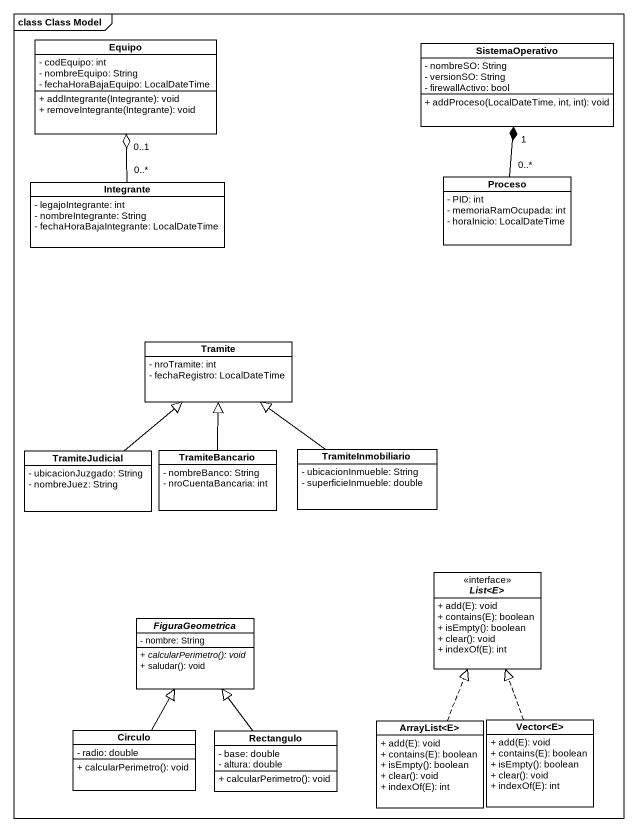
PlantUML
@startuml
mainframe class Class Model
hide circle
hide empty members
skinparam classAttributeIconSize 0
class Equipo {
  - codEquipo: int
  - nombreEquipo: String
  - fechaHoraBajaEquipo: LocalDateTime
  + addIntegrante(Integrante): void
  + removeIntegrante(Integrante): void
}
class SistemaOperativo {
  - nombreSO: String
  - versionSO: String
  - firewallActivo: bool
  + addProceso(LocalDateTime, int, int): void
}
class Integrante {
  - legajoIntegrante: int
  - nombreIntegrante: String
  - fechaHoraBajaIntegrante: LocalDateTime
}
class Proceso {
  - PID: int
  - memoriaRamOcupada: int
  - horaInicio: LocalDateTime
}
class Tramite {
  - nroTramite: int
  - fechaRegistro: LocalDateTime
}
class TramiteJudicial {
  - ubicacionJuzgado: String
  - nombreJuez: String
}
class TramiteBancario {
  - nombreBanco: String
  - nroCuentaBancaria: int
}
class TramiteInmobiliario {
  - ubicacionInmueble: String
  - superficieInmueble: double
}
interface "List<E>" as List_E {
  + add(E): void
  + contains(E): boolean
  + isEmpty(): boolean
  + clear(): void
  + indexOf(E): int
}
abstract class FiguraGeometrica {
  - nombre: String
  {abstract} + calcularPerimetro(): void
  + saludar(): void
}
class Circulo {
  - radio: double
  + calcularPerimetro(): void
}
class Rectangulo {
  - base: double
  - altura: double
  + calcularPerimetro(): void
}
class "ArrayList<E>" as ArrayList_E {
  + add(E): void
  + contains(E): boolean
  + isEmpty(): boolean
  + clear(): void
  + indexOf(E): int
}
class "Vector<E>" as Vector_E {
  + add(E): void
  + contains(E): boolean
  + isEmpty(): boolean
  + clear(): void
  + indexOf(E): int
}
Integrante "0..*" -up-o "0..1" Equipo
Proceso "0..*" -up-* "1" SistemaOperativo
TramiteJudicial -up-|> Tramite
TramiteBancario -up-|> Tramite
TramiteInmobiliario -up-|> Tramite
Circulo -up-|> FiguraGeometrica
Rectangulo -up-|> FiguraGeometrica
ArrayList_E .up.|> List_E
Vector_E .up.|> List_E
@enduml
